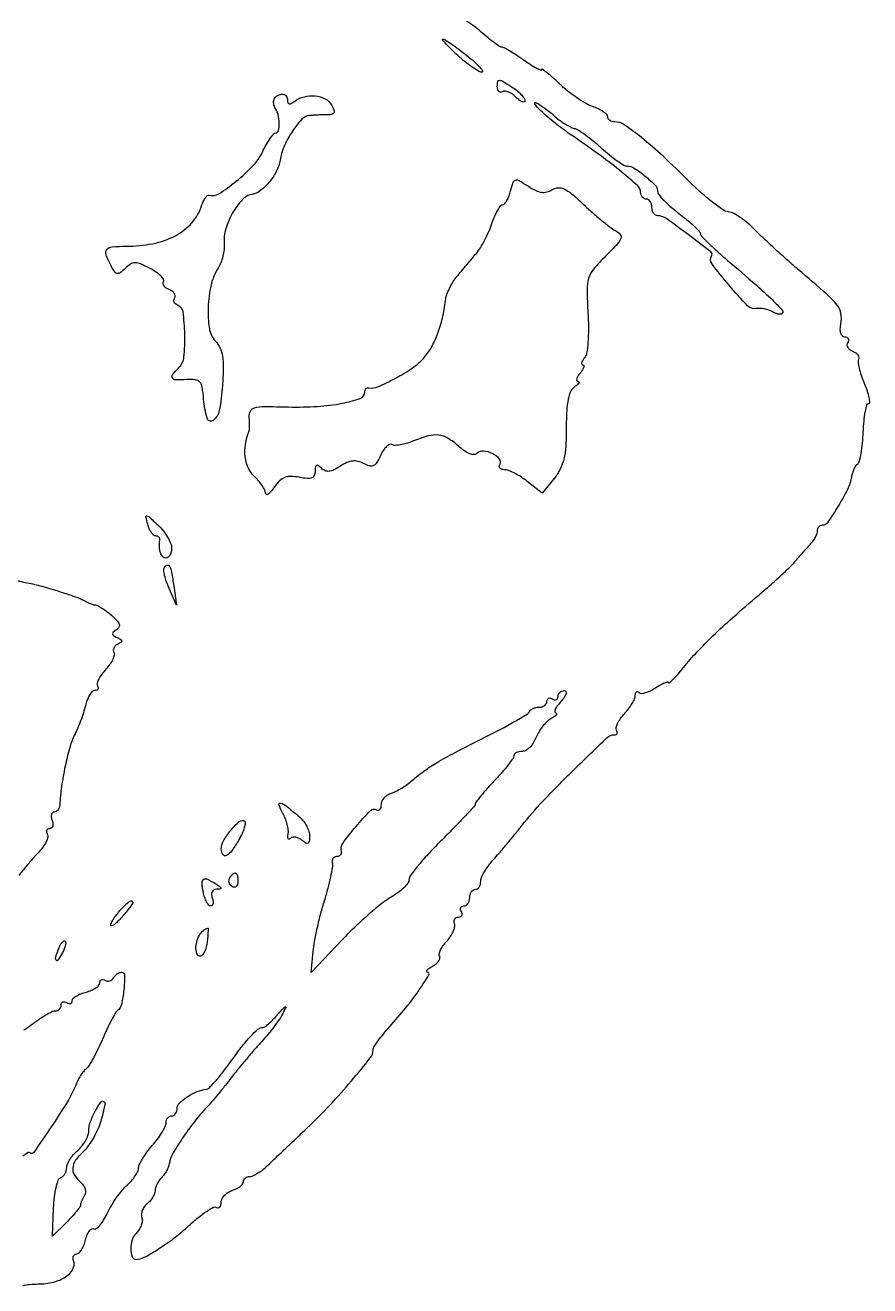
# Model space of a CAD drawing. Extents: x 0 to 356, y 0 to 429.
# Drawn here: x 203.5 to 356.5, y 4.2 to 232.5 of the extents above; entities that cross this region are included whole.
import ezdxf

# ---------------------------------------------------------------- set-up
doc = ezdxf.new("R2010")
doc.units = 0

msp = doc.modelspace()

# ---------------------------------------------------------------- linework, layer by layer
for points in [[(203.084665, 4.220574, -0.04691), (204.313384, 4.466154, -0.025885), (205.844156, 4.545455, 0.059786), (208.579324, 4.873677, 0.086001), (210.810885, 5.844751, 0.119905), (212.101575, 7.229921, 0.211361), (212.247024, 8.758929, -0.072039), (212.161705, 9.233389, -0.115203), (212.241239, 9.635435, -0.144863), (212.470575, 9.900948, -0.143638), (212.808259, 10, 0.199685), (213.227119, 10.174228, 0.054277), (213.684131, 10.746389, 0.046005), (214.10525, 11.568115, 0.033946), (214.420909, 12.540898, -0.035354), (214.72745, 13.47661, -0.063509), (215.124199, 14.179109, -0.099657), (215.541775, 14.553692, -0.278399), (215.919559, 14.549715, 0.304601), (216.356406, 14.566223, 0.055391), (216.986744, 15.141533, 0.04321), (217.682246, 16.087513, 0.026141), (218.34357, 17.311592, -0.024313), (219.091604, 18.708347, -0.017851), (220.048709, 20.182037, -0.018121), (221.05724, 21.514398, -0.037783), (221.953328, 22.457762, 0.029103), (222.73663, 23.254265, 0.031652), (223.39879, 24.115295, 0.033389), (223.864182, 24.917786, 0.115201), (224, 25.499448, -0.115958), (224.149427, 26.135103, -0.021533), (224.734016, 27.193016, -0.022051), (225.542153, 28.394833, -0.018551), (226.498779, 29.594461, 0.019441), (227.455451, 30.798533, 0.022734), (228.2639, 32.013685, 0.022469), (228.846429, 33.08849, 0.11317), (228.998779, 33.75, -0.078495), (229.074685, 34.227504, -0.090501), (229.293391, 34.632812, -0.100671), (229.618522, 34.903785, -0.124164), (230, 35, 0.132956), (230.381345, 35.103229, 0.100532), (230.70625, 35.393474, 0.087654), (230.924847, 35.827642, 0.073022), (231, 36.339485, -0.204945), (231.413187, 37.305187, -0.046007), (232.846803, 38.441591, -0.046268), (234.638986, 39.387977, -0.07308), (236.321282, 39.813017, 0.174973), (236.78173, 40.034312, 0.0113), (237.815546, 41.135743, 0.0154), (239.002802, 42.544315, 0.010804), (240.254847, 44.198364, -0.007127), (242.629119, 47.383364, -0.022351), (244.347356, 49.42526, -0.029907), (245.648919, 50.679218, -0.178608), (246.518279, 51, 0.160011), (246.880972, 51.119119, 0.018357), (247.56294, 51.660937, 0.020655), (248.344663, 52.388291, 0.015446), (249.14617, 53.25, -0.002446), (250.315233, 54.574298, -0.149228), (250.582158, 54.736638, -0.632352), (250.667709, 54.633657, -0.006105), (250.124642, 53.5, -0.034783), (249.555132, 52.524623, -0.011831), (248.598827, 51.189854, -0.011699), (247.469598, 49.76083, -0.013207), (246.318179, 48.444184, 0.007294), (245.047768, 47.025678, 0.004142), (243.549973, 45.274285, 0.004135), (242.070004, 43.484592, 0.006807), (240.85194, 41.944184, -0.005312), (239.700473, 40.479014, -0.004247), (238.429757, 38.924229, -0.004294), (237.229148, 37.505395, -0.010845), (236.324762, 36.5, 0.023399), (234.123572, 33.925856, 0.017631), (231.943676, 30.907048, 0.015208), (230.159839, 28.060111, 0.096193), (229.5961, 26.453808, -0.054023), (229.427355, 25.802925, -0.031031), (229.093779, 25.063231, -0.030672), (228.661373, 24.353223, -0.044292), (228.189877, 23.789877, 0.043433), (227.734516, 23.2477, 0.036529), (227.349526, 22.60362, 0.038051), (227.084841, 21.959085, 0.078561), (227, 21.422445, -0.0944), (226.897737, 20.885625, -0.042298), (226.576836, 20.239601, -0.039873), (226.110632, 19.593808, -0.0433), (225.559441, 19.049332, 0.065365), (225.04589, 18.495332, 0.063988), (224.688354, 17.823697, 0.069433), (224.53377, 17.141188, 0.113104), (224.616951, 16.555826, -0.120774), (224.694303, 15.945287, -0.060163), (224.512038, 15.182475, -0.054494), (224.117978, 14.394265, -0.053279), (223.560383, 13.70324, 0.123341), (222.847416, 12.513713, 0.073738), (222.604049, 10.873542, 0.089627), (222.853936, 9.489946, 0.312994), (223.559936, 9, 0.122917), (225.050645, 9.372088, 0.020058), (227.641656, 10.887847, 0.021941), (230.49373, 12.895289, 0.022079), (233.152727, 15.140997, -0.016301), (234.795204, 16.56101, -0.024811), (236.317956, 17.672843, -0.021996), (237.591618, 18.431263, -0.267807), (238.13796, 18.414736, 0.160628), (238.464657, 18.336504, 0.19103), (238.746776, 18.476633, 0.125398), (238.937544, 18.840587, 0.058389), (239, 19.373595, -0.118841), (239.14891, 19.991258, -0.070524), (239.5875, 20.613524, -0.064127), (240.235345, 21.145977, -0.063217), (241, 21.5, 0.039709), (241.765398, 21.811679, 0.0497), (242.4125, 22.222265, 0.058089), (242.858844, 22.664493, 0.170109), (243, 23.067388, -0.121978), (243.088084, 23.423081, -0.100753), (243.336273, 23.726045, -0.091312), (243.707494, 23.929572, -0.080017), (244.14476, 24, 0.110316), (244.722875, 24.129122, 0.028195), (245.571662, 24.588265, 0.027331), (246.50474, 25.236094, 0.024726), (247.39476, 26.002604, -0.000204), (248.52602, 27.077834, -0.000053), (250.351886, 28.81149, -0.000053), (252.434592, 30.788175, -0.000054), (254.505279, 32.752604, 0.014215), (258.62738, 36.891165, 0.013319), (262.600872, 41.346083, 0.007738), (265.991997, 45.486568, 0.169278), (266.5, 46.944069, -0.143754), (266.646903, 47.444465, -0.012983), (267.388083, 48.534693, -0.016018), (268.365308, 49.80675, -0.011839), (269.52326, 51.151842, 0.014031), (272.438916, 54.568877, 0.018956), (274.865819, 57.825584, 0.015068), (276.597662, 60.51339, 0.571198), (276.318094, 61.030409, -0.371715), (276.193568, 61.146167, -0.213579), (276.260556, 61.354756, -0.058294), (276.643512, 61.692512, -0.019777), (277.271032, 62.091869, 0.043258), (277.913383, 62.54434, 0.063978), (278.378929, 63.051259, 0.084961), (278.608434, 63.531779, 0.210437), (278.555613, 63.910017, -0.202875), (278.488775, 64.342712, -0.050477), (278.738327, 65.030789, -0.043455), (279.210414, 65.826173, -0.031891), (279.860723, 66.620129, 0.039888), (280.51597, 67.446701, 0.044344), (281.00573, 68.339109, 0.04924), (281.27476, 69.165025, 0.13538), (281.242809, 69.771572, -0.08758), (281.173353, 70.240537, -0.128255), (281.289182, 70.639149, -0.141944), (281.572723, 70.903761, -0.117759), (281.975684, 71, 0.098379), (282.363665, 71.077084, 0.175683), (282.600921, 71.29375, 0.169814), (282.64881, 71.618317, 0.091163), (282.5, 72, -0.082592), (282.343488, 72.3821, -0.161196), (282.3746, 72.70625, -0.182303), (282.586039, 72.921712, -0.108972), (282.940983, 73, 0.140337), (283.344827, 73.115626, 0.099915), (283.688914, 73.440625, 0.085131), (283.920655, 73.926682, 0.06887), (284, 74.5, -0.064853), (284.074694, 75.073457, -0.082425), (284.29375, 75.559375, -0.098894), (284.618646, 75.884432, -0.148195), (285, 76, 0.143373), (285.381342, 76.111643, 0.099563), (285.70625, 76.42549, 0.084086), (285.925167, 76.8948, 0.067272), (286, 77.448478, -0.101973), (286.148401, 78.168558, -0.029412), (286.660937, 79.189423, -0.028266), (287.388857, 80.298965, -0.026739), (288.25, 81.341067, 0.008485), (289.32267, 82.546711, 0.003607), (290.720313, 84.196267, 0.003567), (292.186782, 85.978277, 0.00467), (293.5, 87.628742, -0.024348), (297.210155, 91.932691, -0.008899), (302.854491, 97.66204, -0.003238), (308.840413, 103.450159, -0.192871), (310.212802, 104, 0.107894), (310.516611, 104.06633, 0.181728), (310.698069, 104.249263, 0.162063), (310.725806, 104.524355, 0.083375), (310.593597, 104.848556, -0.20489), (310.523106, 105.316908, -0.049664), (310.800556, 106.067553, -0.042883), (311.32045, 106.936833, -0.031337), (312.03458, 107.806743, 0.025929), (312.786824, 108.703148, 0.0279), (313.422658, 109.65166, 0.028947), (313.871467, 110.52034, 0.105136), (314, 111.124853, -0.056164), (314.047013, 111.542067, -0.168998), (314.196864, 111.781479, -0.255069), (314.415514, 111.820639, -0.116303), (314.670174, 111.663159, 0.21708), (315.085404, 111.507874, 0.05215), (315.827871, 111.638276, 0.044165), (316.728992, 111.983998, 0.031367), (317.670174, 112.519545, -0.017002), (318.564443, 113.062964, -0.033372), (319.315614, 113.421494, -0.047678), (319.844099, 113.575361, -0.470423), (320, 113.446328, 0.644759), (320.139895, 113.382941, 0.016994), (320.797041, 113.99996, 0.016379), (321.671657, 114.938532, 0.008299), (322.713329, 116.173275, -0.016715), (325.206458, 119.029552, -0.013486), (328.065272, 121.930903, -0.010797), (331.645843, 125.228084, -0.005066), (336.410486, 129.344114, 0.005482), (338.40701, 131.07175, 0.005646), (340.345436, 132.826051, 0.005474), (341.99139, 134.383627, 0.023831), (342.910486, 135.361591, -0.003248), (343.610384, 136.17059, -0.002351), (344.400268, 137.063203, -0.002374), (345.158644, 137.904065, -0.005174), (345.75, 138.540163, 0.036112), (346.228359, 139.12317, 0.033203), (346.632812, 139.785012, 0.034863), (346.912837, 140.424976, 0.085902), (347, 140.928571, -0.082738), (347.068179, 141.337769, -0.092546), (347.264735, 141.685268, -0.100612), (347.557477, 141.917632, -0.118137), (347.901224, 142, 0.245417), (348.91367, 142.528791, 0.015563), (350.801752, 145.429366, 0.022502), (352.485655, 148.505055, 0.072279), (353.19972, 150.721942, -0.033517), (353.37233, 151.445082, -0.032324), (353.641606, 152.147778, -0.034028), (353.960726, 152.733876, -0.092018), (354.282342, 153.079005, 0.176466), (354.600223, 153.559641, 0.015663), (354.898808, 155.005312, 0.018943), (355.141972, 156.802729, 0.01362), (355.282342, 158.823574, -0.01385), (355.420832, 160.804177, -0.022502), (355.660318, 162.473349, -0.018461), (355.952703, 163.754271, -0.337601), (356.26342, 163.994569, 0.428124), (356.469218, 164.213426, 0.037171), (356.359969, 165.057736, 0.03115), (356.043562, 166.222411, 0.01706), (355.520059, 167.606234, -0.01792), (354.978615, 169.044954, -0.024068), (354.599133, 170.3849, -0.022485), (354.393947, 171.494269, -0.174618), (354.500896, 172.001449, 0.190151), (354.563324, 172.348941, 0.115293), (354.387719, 172.734248, 0.083604), (353.991157, 173.101302, 0.053438), (353.430874, 173.388152, -0.069662), (352.88198, 173.691952, -0.099962), (352.513622, 174.106118, -0.123645), (352.381589, 174.56249, -0.148363), (352.495635, 174.992937, 0.09381), (352.643127, 175.377188, 0.172106), (352.589873, 175.704175, 0.173544), (352.343123, 175.922702, 0.095576), (351.94244, 176, -0.201357), (351.502189, 176.184787, -0.125556), (351.216959, 176.675877, -0.079147), (351.123638, 177.460232, -0.037353), (351.240152, 178.475941, 0.094078), (351.242493, 180.304806, 0.121345), (350.547899, 181.828038, 0.045474), (348.69755, 183.773968, 0.003922), (343.502214, 188.256165, -0.005347), (341.380495, 190.097216, -0.004302), (339.137584, 192.1206, -0.004349), (337.097562, 194.025992, -0.011094), (335.662064, 195.452262, 0.025915), (334.432193, 196.603861, 0.025808), (333.088143, 197.623751, 0.026696), (331.824258, 198.388486, 0.085033), (330.891185, 198.698835, -0.110862), (329.84588, 199.106998, -0.01618), (327.986339, 200.449887, -0.017632), (325.862743, 202.21353, -0.014299), (323.710473, 204.246574, 0.009223), (319.026471, 208.761941, 0.018122), (315.110194, 212.144351, 0.018053), (311.971172, 214.481687, 0.152143), (310.307222, 215, -0.067249), (309.807538, 215.067511, -0.08407), (309.383996, 215.265014, -0.099558), (309.100755, 215.558138, -0.143419), (309, 215.902175, 0.204681), (308.824364, 216.313247, 0.041141), (308.192187, 216.825499, 0.037319), (307.303058, 217.339492, 0.027281), (306.25, 217.778524, -0.045871), (304.967575, 218.369979, -0.019099), (303.353125, 219.386662, -0.018706), (301.695904, 220.614365, -0.022994), (300.25, 221.885047, 0.00865), (299.002639, 223.046309, 0.016507), (297.954687, 223.927836, 0.014994), (297.152618, 224.520488, 0.60528), (297, 224.440604, -0.539678), (296.834907, 224.332197, -0.020691), (296.045313, 224.713729, -0.020869), (294.997201, 225.332386, -0.011074), (293.75, 226.180354, 0.008804), (292.457382, 227.067809, 0.012079), (291.2623, 227.816868, 0.008878), (290.247605, 228.395109, 0.125107), (289.845064, 228.498448, -0.14906), (289.4513, 228.619525, -0.009968), (288.475883, 229.307357, -0.01366), (287.333715, 230.196436, -0.009766), (286.103722, 231.25, 0.022142), (284.811396, 232.302653, 0.024999), (283.480779, 233.192187, 0.025353)], [(201.048112, 132.2789, 0.036021), (203.896489, 131.517389, -0.020662), (206.475712, 130.911991, -0.009251), (209.814666, 129.914265, -0.007671), (212.990062, 128.847109, -0.050879), (214.5, 128.133998, 0.026633), (214.935516, 127.9019, 0.022666), (215.417039, 127.703368, 0.023285), (215.87255, 127.562872, 0.057885), (216.21758, 127.515313, -0.122301), (216.617112, 127.407003, -0.016828), (217.361398, 126.959058, -0.018485), (218.220859, 126.355299, -0.014686), (219.103764, 125.643183, -0.024271), (220.095855, 124.70659, -0.107726), (220.5133, 124.027257, -0.21171), (220.469437, 123.486101, -0.130505), (220.023031, 123.014234, 0.037256), (219.445472, 122.594847, 0.24201), (219.311999, 122.273232, 0.234415), (219.494475, 121.970212, 0.035203), (220.136847, 121.621051, -0.028644), (220.784819, 121.27977, -0.239519), (220.955031, 121.007415, -0.276476), (220.824556, 120.738057, -0.036054), (220.243769, 120.41459, 0.075727), (219.805748, 120.123051, 0.098563), (219.520248, 119.736286, 0.11481), (219.430473, 119.316694, 0.134741), (219.544785, 118.927536, -0.200829), (219.62303, 118.43387, -0.051296), (219.346013, 117.65496, -0.044036), (218.816778, 116.756268, -0.03246), (218.085596, 115.861502, 0.030541), (217.351878, 114.970625, 0.04205), (216.815542, 114.083639, 0.048464), (216.525409, 113.319666, 0.207834), (216.593597, 112.848556, -0.100106), (216.713169, 112.525038, -0.176917), (216.658491, 112.249263, -0.168399), (216.435202, 112.06453, -0.089618), (216.078069, 112, 0.20276), (215.632716, 111.811657, 0.054326), (215.149897, 111.192187, 0.045942), (214.707411, 110.302873, 0.033647), (214.378712, 109.25, -0.018843), (214.030146, 108.005166, -0.010744), (213.5206, 106.528093, -0.010719), (212.943089, 105.061414, -0.017432), (212.383435, 103.845636, 0.048654), (211.539507, 101.663563, 0.016204), (210.726235, 98.331593, 0.016293), (210.078366, 94.654737, 0.021145), (209.73832, 91.25, -0.072708), (209.64029, 90.772341, -0.083437), (209.411495, 90.367188, -0.094335), (209.090602, 90.095734, -0.129215), (208.726345, 90, 0.19079), (208.416611, 89.877347, 0.145561), (208.231326, 89.559375, 0.097465), (208.209878, 89.074454, 0.054126), (208.361626, 88.5, -0.059765), (208.506416, 87.925826, -0.105471), (208.46628, 87.440625, -0.149855), (208.252873, 87.122029, -0.172457), (207.909598, 87, 0.111534), (207.566268, 86.922449, 0.183586), (207.36303, 86.710053, 0.15915), (207.335909, 86.390185, 0.080802), (207.491999, 86.012946, -0.198227), (207.579488, 85.478278, -0.053565), (207.290404, 84.651098, -0.045586), (206.728581, 83.70171, -0.033773), (205.949076, 82.762946, 0.010509), (204.937204, 81.653602, 0.004698), (203.650683, 80.154, 0.004648), (202.319285, 78.542077, 0.006288)], [(203.249266, 50.542826, 0.015604), (204.588887, 51.5, -0.014436), (205.922011, 52.457243, -0.017924), (207.21709, 53.265625, -0.016404), (208.33499, 53.860998, -0.11464), (208.933278, 54, 0.0983), (209.340391, 54.080819, 0.097768), (209.68665, 54.311086, 0.098116), (209.918536, 54.654867, 0.099781), (210, 55.059017, -0.108972), (210.078288, 55.413961, -0.182303), (210.29375, 55.6254, -0.161196), (210.6179, 55.656512, -0.082592), (211, 55.5, 0.072042), (211.382608, 55.333826, 0.147805), (211.70625, 55.342755, 0.188933), (211.919907, 55.520728, 0.126366), (212, 55.832575, -0.200769), (212.171027, 56.241337, -0.05385), (212.734375, 56.688259, -0.045696), (213.542859, 57.10071, -0.033639), (214.5, 57.410644, 0.036821), (215.456976, 57.727259, 0.048811), (216.265625, 58.159277, 0.058024), (216.825252, 58.634611, 0.189922), (217, 59.078069, -0.101368), (217.07208, 59.429954, -0.177778), (217.273452, 59.643541, -0.167367), (217.575473, 59.683422, -0.08853), (217.930902, 59.542705, 0.108373), (218.334197, 59.401101, 0.099685), (218.77286, 59.434921, 0.095498), (219.179369, 59.639411, 0.090427), (219.489919, 59.983688, -0.052131), (219.790236, 60.372452, -0.048442), (220.171407, 60.701458, -0.051873), (220.572016, 60.926394, -0.102346), (220.927844, 61, -0.414829), (221.486216, 60.440454, -0.024899), (221.350039, 57.818459, -0.026961), (220.931038, 55.14715, -0.186559), (220.219482, 54.057214, 0.105575), (219.822799, 53.62004, 0.009873), (219.113232, 52.341807, 0.012329), (218.326919, 50.764105, 0.009386), (217.541376, 49, -0.012139), (216.729688, 47.203859, -0.01386), (215.864867, 45.528125, -0.013072), (215.058178, 44.152251, -0.072712), (214.507005, 43.5, 0.044585), (214.026368, 42.991931, 0.022998), (213.515673, 42.280441, 0.022666), (213.054036, 41.494802, 0.031752), (212.720397, 40.752564, -0.047356), (211.301194, 37.841388, -0.010588), (208.318708, 33.182315, -0.00389), (205.028344, 28.355962, -0.467743), (204.369877, 28.29679, 0.353042), (204.012705, 28.335022, 0.021488), (203.072656, 27.670842, 0.024396)]]:
    msp.add_lwpolyline(points, format="xyb")
for points in [[(283.5, 227, -0.013039), (284.875307, 225.847279, -0.028626), (285.850088, 224.88125, -0.051778), (286.32835, 224.224211, -0.578066), (286.199223, 224, -0.133977), (285.600208, 224.163442, -0.017477), (284.474603, 224.88125, -0.019322), (283.175312, 225.851208, -0.015059), (281.838857, 227, -0.008341), (280.619556, 228.15155, -0.016155), (279.691071, 229.11875, -0.015416), (279.069248, 229.854249, -0.62758), (279.139634, 230, -0.145475), (279.511444, 229.889483, -0.006197), (280.661951, 229.11875, -0.010185), (282.011128, 228.149423, -0.007031)], [(294, 218.813561, -0.310452), (293.853877, 218.600905, -0.187873), (293.535693, 218.602398, -0.0738), (293.027309, 218.895807, -0.028664), (292.41938, 219.437763, 0.044372), (291.746665, 220.000613, 0.05587), (291.033, 220.387164, 0.066704), (290.386218, 220.553396, 0.169581), (289.91938, 220.450174, -0.159418), (289.570921, 220.365861, -0.191142), (289.270068, 220.51361, -0.126102), (289.066646, 220.898983, -0.058769), (289, 221.464036, -0.056832), (289.093582, 222.284694, -0.355455), (289.4039, 222.525861, -0.131126), (290.000602, 222.352235, -0.009029), (291.5, 221.408043, -0.02479), (292.457125, 220.710762, -0.031201), (293.265625, 219.970213, -0.032451), (293.844171, 219.286088, -0.160635)], [(251, 218.877555, 0.100218), (251.08444, 218.460502, 0.263522), (251.317815, 218.280896, 0.159567), (251.701467, 218.349071, 0.038836), (252.25, 218.700636, -0.099746), (253.992197, 219.539554, -0.086078), (256.020019, 219.698443, -0.093898), (257.830585, 219.176268, -0.154044), (258.96202, 218.070966, -0.031428), (259.382161, 217.151379, -0.192194), (259.374978, 216.63953, -0.2482), (259.027712, 216.352664, -0.051571), (258.213868, 216.270334, 0.006607), (257.446133, 216.261902, 0.004201), (256.552721, 216.232768, 0.004219), (255.676385, 216.189408, 0.007806), (254.965608, 216.13708, 0.185846), (253.59307, 215.462858, 0.038776), (251.898925, 213.320876, 0.040538), (250.44521, 210.725866, 0.069653), (249.736454, 208.355316, -0.07473), (249.08742, 206.261805, -0.055654), (247.798719, 204.210859, -0.058058), (246.185261, 202.60635, -0.11931), (244.574807, 201.869451, 0.159829), (242.795107, 200.877198, 0.056832), (241.053704, 198.497144, 0.05538), (239.807971, 195.611034, 0.093497), (239.518603, 193, -0.04722), (239.498418, 191.896681, -0.031182), (239.277433, 190.646875, -0.031349), (238.906394, 189.447531, -0.051623), (238.430004, 188.5, 0.086331), (237.153215, 185.452792, 0.046839), (236.621324, 181.4138, 0.046843), (236.837703, 177.573913, 0.151165), (237.936999, 175.297999, -0.079665), (238.76712, 174.060948, -0.069027), (239.220675, 172.564034, -0.044464), (239.361988, 170.473552, -0.012709), (239.20984, 167.224254, -0.026448), (238.644579, 162.72909, -0.193268), (237.514429, 160.925689, -0.524578), (236.418776, 161.309652, -0.046263), (235.810365, 164.75, 0.018854), (235.546939, 166.929551, 0.138844), (235.110558, 167.87133, 0.192238), (234.316331, 168.285947, 0.042434), (232.75, 168.311736, -0.018708), (230.77636, 168.25065, -0.24965), (230.158584, 168.584755, -0.32671), (230.186793, 169.199919, -0.027011), (231.321784, 170.464641, 0.174034), (232.234225, 172.398859, 0.029809), (232.38516, 176.524837, 0.027038), (232.071221, 180.588649, 0.286981), (231.060317, 181.813228, -0.097205), (230.694783, 182.020365, -0.122279), (230.469991, 182.336513, -0.126033), (230.42301, 182.713451, -0.107115), (230.557151, 183.092473, 0.162784), (230.65069, 183.490464, 0.121766), (230.501884, 183.918971, 0.09409), (230.122532, 184.314755, 0.063224), (229.569126, 184.611848, -0.058098), (229.01212, 184.903584, -0.088838), (228.623836, 185.284448, -0.119011), (228.461234, 185.690458, -0.176188), (228.53844, 186.062197, 0.285506), (228.537296, 186.495665, 0.059499), (228.038548, 187.11532, 0.045922), (227.196183, 187.799928, 0.028362), (226.096705, 188.449992, 0.017322), (224.354757, 189.275628, 0.101279), (223.367515, 189.482031, 0.147476), (222.562271, 189.242955, 0.051031), (221.611828, 188.468971, -0.028087), (220.71052, 187.663608, -0.214101), (220.172866, 187.525608, -0.204493), (219.697144, 187.833231, -0.025496), (219.047819, 188.910649, -0.032204), (218.141021, 190.903578, -0.258461), (218.279777, 191.865729, -0.212954), (219.210951, 192.376948, -0.022462), (221.750209, 192.472274, 0.050882), (226.621009, 192.932873, 0.073756), (230.682905, 194.384384, 0.08651), (233.674433, 196.720742, 0.107368), (235.429009, 199.776326, -0.029979), (235.744538, 200.596461, -0.046786), (236.120761, 201.252457, -0.05948), (236.498191, 201.671632, -0.264029), (236.81094, 201.735896, 0.224166), (238.541461, 201.957604, 0.027779), (241.708361, 204.237695, 0.032722), (244.729084, 207.023547, 0.079502), (246.440456, 209.515763, -0.017195), (247.13103, 210.850525, -0.024745), (247.839031, 211.976505, -0.022457), (248.485298, 212.816636, -0.221045), (248.879798, 213, 0.35136), (249.393287, 213.41166, 0.062993), (249.516171, 214.723066, 0.054556), (249.290316, 216.309767, 0.07594), (248.729846, 217.628101, -0.122335), (248.46266, 218.461874, -0.154027), (248.653595, 219.245501, -0.147793), (249.269605, 219.799765, -0.110249), (250.166667, 220, -0.133677), (250.484453, 219.913493, -0.100487), (250.755208, 219.670282, -0.087409), (250.937392, 219.306473, -0.072599)], [(299.5, 215.92611, 0.023069), (300.370168, 215.222272, 0.02086), (301.330478, 214.576126, 0.021382), (302.23946, 214.0703, 0.060215), (302.922903, 213.824877, -0.085185), (303.682932, 213.508519, -0.015071), (304.966362, 212.640745, -0.01593), (306.423338, 211.518066, -0.013744), (307.881241, 210.25, 0.014824), (309.31836, 209.005451, 0.019124), (310.712622, 207.954688, 0.017172), (311.919485, 207.175598, 0.135546), (312.555329, 207, -0.146594), (313.786072, 206.631236, -0.025439), (315.765661, 205.178473, -0.023309), (317.587161, 203.546494, -0.201048), (318, 202.561276, 0.165414), (318.252516, 201.818876, 0.032048), (319.200025, 200.738106, 0.024101), (320.735675, 199.339465, 0.008467), (323.067035, 197.478677, -0.014859), (324.061491, 196.663921, -0.018911), (324.926098, 195.852083, -0.017139), (325.589293, 195.13269, -0.128703), (325.790988, 194.719905, 0.143713), (326.034702, 194.256282, 0.006628), (327.304775, 192.979341, 0.010553), (328.882713, 191.498297, 0.007334), (330.723953, 189.890035, -0.003194), (335.862863, 185.475835, -0.013871), (338.818797, 182.756072, -0.014559), (340.622452, 180.896477, -0.401272), (340.608665, 180.275331, -0.184086), (340.332465, 180.151556, -0.062544), (339.886039, 180.181833, -0.052107), (339.355433, 180.344088, -0.039771), (338.816531, 180.624906, 0.058421), (338.191994, 180.921348, 0.035583), (337.400763, 181.127876, 0.035277), (336.575427, 181.222094, 0.051525), (335.845641, 181.178386, -0.247661), (334.313465, 181.690854, -0.01503), (330.97135, 185.407308, -0.013999), (327.844707, 189.318655, -0.317981), (327.802962, 190.681429, 0.391132), (327.681486, 191.431495, 0.005079), (323.574047, 194.58262, 0.007707), (319.504502, 197.542518, 0.154569), (318.059991, 198, -0.140214), (317.655776, 198.115626, -0.099929), (317.311372, 198.440625, -0.085173), (317.079422, 198.926685, -0.068936), (317, 199.5, 0.064853), (316.925306, 200.073457, 0.082425), (316.70625, 200.559375, 0.098894), (316.381354, 200.884432, 0.148195), (316, 201, -0.122885), (315.615534, 201.095939, -0.097363), (315.282294, 201.367188, -0.087948), (315.051298, 201.772476, -0.078008), (314.961, 202.25, 0.202115), (314.435159, 203.396427, 0.01336), (311.63397, 205.829443, 0.015321), (307.66855, 208.89317, 0.006629), (302.215148, 212.736552, -0.018762), (299.474707, 214.769188, -0.017967), (296.853235, 217.029857, -0.053615), (295.785831, 218.256467, -0.787208), (296, 218.498301, -0.026056), (296.714421, 218.07016, -0.010445), (297.646875, 217.414439, -0.010303), (298.624393, 216.664547, -0.012815)], [(298.921913, 202.719161, -0.122798), (299.988086, 203.065246, -0.12738), (301.076022, 202.862897, -0.066532), (302.44428, 201.985587, -0.013849), (304.573817, 200.077063, 0.008803), (306.213661, 198.577299, 0.008989), (307.894067, 197.146827, 0.008798), (309.396646, 195.957249, 0.036604), (310.363434, 195.325384, -0.084185), (311.258484, 194.6109, -0.279035), (311.391387, 193.900388, -0.098968), (310.776416, 192.912052, -0.007876), (308.62169, 190.688356, 0.021643), (306.432252, 188.300703, 0.100423), (305.541938, 186.665816, 0.079185), (305.254755, 184.634575, 0.01054), (305.422768, 180.291589, -0.014378), (305.507926, 177.5447, -0.020129), (305.41461, 175.091249, -0.019066), (305.18407, 173.119574, -0.135313), (304.792067, 172.25, 0.033817), (304.445568, 171.769643, 0.082124), (304.278528, 171.367188, 0.182987), (304.312533, 171.111914, 0.275788), (304.5, 171, -0.341777), (304.670922, 170.867713, -0.144806), (304.660392, 170.559375, -0.064878), (304.426283, 170.07637, -0.027963), (304, 169.5, 0.033478), (303.582717, 168.922597, 0.07963), (303.377077, 168.436127, 0.174542), (303.409849, 168.123946, 0.282972), (303.627555, 167.984687, -0.252488), (303.80436, 167.885282, -0.29332), (303.803094, 167.695334, -0.082786), (303.52105, 167.387985, -0.024852), (303, 167.021159, 0.146394), (302.302419, 166.219928, 0.056227), (301.842765, 164.801086, 0.03704), (301.572803, 162.685375, 0.012774), (301.48853, 159.601422, -0.014723), (301.382533, 156.20705, -0.043211), (301.040194, 153.895474, -0.058716), (300.384412, 152.102816, -0.052442), (299.309726, 150.436367), (297.142394, 147.742833), (294.436338, 149.871416, 0.023124), (293.295792, 150.68614, 0.024548), (292.10684, 151.374729, 0.025125), (291.031466, 151.862237, 0.094123), (290.306124, 152, -0.069343), (289.804273, 152.069936, -0.143842), (289.472751, 152.279012, -0.190126), (289.36078, 152.588977, -0.131871), (289.468991, 152.949827, 0.323197), (289.397893, 153.940751, 0.104219), (288.17189, 154.904656, 0.089257), (286.520744, 155.380437, 0.225696), (285.372336, 154.972336, -0.198618), (284.81458, 154.740936, -0.091555), (284.027415, 154.88537, -0.062087), (283.059295, 155.399373, -0.030671), (281.96914, 156.26914, 0.046013), (280.044121, 157.710744, 0.11178), (278.373904, 158.279449, 0.095819), (276.46091, 158.115476, 0.028231), (273.666084, 157.148779, -0.026126), (272.514269, 156.744946, -0.031576), (271.39678, 156.492889, -0.033101), (270.453464, 156.405349, -0.146007), (269.920337, 156.549234, 0.250278), (269.486096, 156.576668, 0.083089), (268.939664, 156.208275, 0.059348), (268.367742, 155.519896, 0.03681), (267.862318, 154.597166, -0.029862), (267.177568, 153.30479, -0.144342), (266.568825, 152.752123, -0.183239), (265.843002, 152.68809, -0.054286), (264.791007, 153.11185, 0.061538), (263.756102, 153.511438, 0.089659), (262.782675, 153.576476, 0.079013), (261.760364, 153.293737, 0.038148), (260.567699, 152.636315, -0.029707), (259.403912, 151.96898, -0.088625), (258.52583, 151.712238, -0.126846), (257.801292, 151.817795, -0.097402), (257.134757, 152.265243, 0.03563), (256.577403, 152.748359, 0.278717), (256.25, 152.780978, 0.255678), (256.048735, 152.502507, 0.03131), (256, 151.725, -0.098333), (255.844155, 150.940222, -0.206104), (255.406899, 150.51435, -0.117302), (254.585311, 150.405134, -0.024009), (253.126532, 150.624694, 0.042211), (251.617745, 150.795951, 0.100097), (250.509069, 150.604635, 0.102324), (249.576767, 150.001324, 0.045405), (248.626532, 148.877187, -0.022257), (247.999881, 148.062245, -0.065094), (247.477794, 147.584802, -0.220886), (247.161603, 147.528581, -0.340284), (247, 147.738539, 0.114569), (246.864704, 148.321244, 0.03228), (246.397421, 149.135809, 0.030734), (245.733772, 150.014598, 0.028136), (244.948668, 150.833196, -0.102217), (243.876242, 152.344806, -0.075422), (243.341863, 154.331486, -0.066864), (243.390615, 156.617148, -0.053397), (244.02846, 159, 0.077178), (244.095269, 159.307125, 0.011149), (244.1196, 159.949756, 0.012418), (244.112476, 160.716787, 0.010336), (244.067813, 161.531084, -0.140126), (244.29364, 162.628355, -0.212319), (245.04525, 163.224995, -0.064204), (246.762757, 163.439591, -0.00549), (251.207122, 163.373328, 0.021524), (256.427862, 163.462885, 0.033365), (260.897053, 164.033081, 0.035706), (264.181592, 164.924397, 0.318793), (265, 166.077552, -0.082797), (265.056788, 166.418133, -0.111231), (265.220312, 166.683663, -0.125872), (265.464343, 166.832218, -0.125526), (265.75, 166.845556, 0.155023), (267.366568, 167.015124, 0.020523), (270.499061, 168.54048, 0.02475), (273.602563, 170.416376, 0.060382), (275.618761, 172.162682, 0.055015), (277.024918, 174.105626, 0.038323), (278.178868, 176.557119, 0.034538), (279.051144, 179.435062, 0.026811), (279.610242, 182.660568, -0.054668), (279.837708, 183.644233, -0.027418), (280.324853, 184.824976, -0.026848), (280.968812, 186.004279, -0.035695), (281.683213, 186.994778, -0.000417), (282.50265, 187.97351, -0.000258), (283.467552, 189.122831, -0.000258), (284.422035, 190.257361, -0.000465), (285.206327, 191.186865, 0.03757), (285.940496, 192.200821, 0.017608), (286.74078, 193.610361, 0.017334), (287.479862, 195.154141, 0.02327), (288.033879, 196.602654, -0.020235), (288.522631, 197.904144, -0.029532), (289.064868, 199.00203, -0.029292), (289.5885, 199.807635, -0.238331), (289.969144, 200, 0.219403), (290.324569, 200.16385, 0.046213), (290.729045, 200.737041, 0.040416), (291.112274, 201.5482, 0.028675), (291.412922, 202.509077, -0.020433), (291.868732, 204.054753, -0.253371), (292.30304, 204.456822, -0.197773), (292.949381, 204.365783, -0.012401), (294.619426, 203.329792, 0.030349), (295.958187, 202.564406, 0.079591), (297.012503, 202.238463, 0.101813), (297.954469, 202.296886, 0.073476)], [(230, 137.825686, -0.052809), (229.92602, 137.127191, -0.072644), (229.70625, 136.536295, -0.092522), (229.381623, 136.139445, -0.176977), (229, 136, -0.203238), (228.408136, 136.250944, -0.109771), (227.987102, 136.93751, -0.076642), (227.798423, 137.983589, -0.045548), (227.881579, 139.25, 0.120001), (227.858016, 139.535799, 0.119095), (227.705724, 139.779687, 0.10841), (227.444909, 139.943044, 0.086107), (227.116631, 140, -0.188296), (226.73857, 140.147608, -0.057475), (226.330323, 140.621131, -0.048509), (225.956905, 141.305094, -0.036771), (225.680311, 142.11449, -0.011148), (225.35981, 143.462148, -0.506167), (225.523076, 143.646077, -0.163864), (225.910423, 143.474429, -0.003054), (227.56368, 141.940176, -0.035755), (228.495978, 140.929594, -0.034772), (229.284331, 139.787413, -0.036844), (229.831244, 138.686197, -0.09713)], [(230.395446, 130.969621), (230.8968, 127.5), (229.545113, 130.5, -0.02238), (229.064436, 131.708478, -0.028785), (228.738364, 132.858606, -0.029103), (228.582894, 133.818837, -0.165182), (228.696848, 134.316531, -0.176621), (229.197862, 134.712377, -0.370759), (229.624313, 134.536552, -0.072597), (229.991898, 133.444541, -0.009064)], [(300.5, 110, 0.024287), (299.867912, 109.229448, 0.054842), (299.487545, 108.578567, 0.118373), (299.408457, 108.152741, 0.389358), (299.595012, 107.969591, -0.323072), (299.747591, 107.851525, -0.250532), (299.703812, 107.639588, -0.066162), (299.330389, 107.295867, -0.021249), (298.694561, 106.888876, 0.061583), (297.936186, 106.312475, 0.033029), (297.149276, 105.436432, 0.032325), (296.453867, 104.422542, 0.043337), (295.969312, 103.419285, -0.051218), (295.5043, 102.493936, -0.055703), (294.8718, 101.710665, -0.062834), (294.175836, 101.176412, -0.133076), (293.524751, 101, 0.049948), (292.941286, 100.941569, 0.069931), (292.447896, 100.767449, 0.090082), (292.115929, 100.510566, 0.185211), (292, 100.208338, -0.15636), (291.84817, 99.734692, -0.010095), (290.971875, 98.559222, -0.01395), (289.840797, 97.18512, -0.0099), (288.5, 95.706019, 0.006708), (287.158833, 94.245361, 0.009976), (286.028125, 92.928294, 0.005497), (285.116959, 91.79799, 0.168434), (285, 91.460645, -0.186846), (284.86476, 91.111376, -0.002396), (283.2375, 89.34226, -0.006574), (281.29975, 87.309994, -0.004217), (279, 85, 0.010369), (276.70147, 82.633705, 0.014656), (274.7625, 80.426643, 0.010722), (273.262575, 78.533688, 0.163594), (273, 77.752643, -0.162609), (272.789437, 77.122309, -0.038232), (272.045313, 76.275967, -0.035463), (270.994131, 75.386507, -0.02848), (269.75, 74.581284, 0.038785), (268.13028, 73.485017, 0.011176), (265.805624, 71.547229, 0.011171), (263.273911, 69.237519, 0.011681), (260.886168, 66.850361), (255.272336, 60.969368), (255.63484, 64.734684, -0.021947), (255.892104, 66.562053, -0.009067), (256.39304, 69.009563, -0.00895), (257.025732, 71.618515, -0.011387), (257.706899, 74, 0.009778), (258.343118, 76.197565, 0.012398), (258.840229, 78.251563, 0.01047), (259.175282, 79.977713, 0.092705), (259.164391, 80.75, -0.081533), (259.147064, 81.227409, -0.109991), (259.292997, 81.632812, -0.125474), (259.578349, 81.902143, -0.127402), (259.956163, 82, 0.087376), (260.33565, 82.066826, 0.122496), (260.619935, 82.258159, 0.135417), (260.76355, 82.544115, 0.118899), (260.75, 82.878841, -0.229168), (261.001634, 84.315346, -0.018845), (263.40455, 87.400916, -0.017156), (266.016512, 90.298232, -0.352728), (267.105683, 90.434684, 0.152737), (267.444816, 90.34793, 0.19155), (267.737294, 90.482493, 0.130096), (267.934971, 90.842335, 0.060975), (268, 91.373595, -0.109761), (268.136317, 91.987085, -0.071328), (268.535716, 92.597088, -0.066393), (269.12657, 93.111227, -0.06915), (269.823715, 93.444049, 0.04098), (270.663287, 93.78842, 0.018984), (271.693593, 94.363547, 0.018658), (272.736412, 95.053344, 0.024663), (273.628298, 95.761437, -0.023863), (275.76031, 97.459669, -0.022721), (278.0787, 98.976871, -0.014071), (281.34842, 100.788268, -0.00319), (287, 103.668923, 0.006127), (289.898093, 105.167619, 0.009103), (292.394792, 106.556702, 0.00487), (294.456126, 107.780211, 0.157139), (294.833333, 108.215826, -0.127201), (295.064078, 108.516239, -0.060449), (295.484896, 108.769649, -0.054178), (296.016728, 108.941784, -0.051238), (296.583333, 109, 0.073123), (297.124666, 109.079594, 0.087712), (297.583854, 109.311086, 0.100542), (297.890824, 109.655165, 0.132785), (298, 110.059017, -0.108972), (298.078288, 110.413961, -0.182303), (298.29375, 110.6254, -0.161196), (298.6179, 110.656512, -0.082592), (299, 110.5, 0.082592), (299.3821, 110.343488, 0.161196), (299.70625, 110.3746, 0.182303), (299.921712, 110.586039, 0.108972), (300, 110.940983, -0.108259), (300.088518, 111.345017, -0.099669), (300.339278, 111.688914, -0.09553), (300.714043, 111.919508, -0.090524), (301.154988, 112, -0.292217), (301.434819, 111.821188, -0.189749), (301.458024, 111.425321, -0.076475), (301.134084, 110.786238, -0.02845)], [(253.206679, 89.091007, -0.053372), (253.892946, 88.363236, -0.042111), (254.473212, 87.448383, -0.043436), (254.869931, 86.494802, -0.07701), (255, 85.655314, -0.029159), (254.945993, 84.730007, -0.235231), (254.719972, 84.384017, -0.274784), (254.337161, 84.386413, -0.037552), (253.657991, 84.868879, 0.057759), (253.088749, 85.239664, 0.071625), (252.488985, 85.437715, 0.085936), (251.952104, 85.440121, 0.153841), (251.562921, 85.241324, -0.121197), (251.303631, 85.087189, -0.34597), (251.120629, 85.158389, -0.149043), (251.045558, 85.468271, -0.035588), (251.114735, 86, 0.082299), (251.14162, 86.7405, 0.031517), (250.945365, 87.755761, 0.030166), (250.588756, 88.852858, 0.032536), (250.110036, 89.870677, -0.039567), (249.457977, 91.309148, -0.600773), (249.74629, 91.627789, -0.108169), (250.758109, 91.123768, -0.007611)], [(242.190665, 84.983977, -0.026051), (240.943656, 83.035884, -0.116233), (239.928633, 82.149435, -0.389579), (239.287511, 82.317603, -0.143802), (239, 83.296609, -0.132657), (239.396995, 84.766598, -0.039271), (240.736207, 86.69893, -0.036412), (242.263058, 88.313943, -0.335343), (243.164249, 88.398489, -0.289753), (243.337441, 88.04283, -0.04174), (243.174054, 87.212664, -0.036668), (242.786607, 86.15474, -0.023239)], [(238, 77, -0.013431), (238.740164, 76.49298, -0.20248), (238.898195, 76.231592, -0.4159), (238.771183, 76.062437, -0.031807), (238.143011, 76.015313, 0.112271), (237.648327, 75.896931, 0.160406), (237.328823, 75.583001, 0.137289), (237.229005, 75.098609, 0.074326), (237.361626, 74.5, -0.04857), (237.520275, 73.925294, -0.088864), (237.517861, 73.440625, -0.138664), (237.361294, 73.122871, -0.212466), (237.085192, 73, -0.221867), (236.724746, 73.168223, -0.052191), (236.343056, 73.734375, -0.044065), (236.000544, 74.542624, -0.030978), (235.755249, 75.5, -0.025927), (235.51878, 77.21472, -0.273239), (235.813259, 77.82706, -0.271426), (236.493729, 77.867255, -0.025669)], [(242, 77.440983, -0.067432), (241.925389, 76.890269, -0.140899), (241.701458, 76.524436, -0.190788), (241.36964, 76.397824, -0.136093), (240.983688, 76.510081, -0.090427), (240.639411, 76.820631, -0.095498), (240.434921, 77.22714, -0.099685), (240.401101, 77.665803, -0.108373), (240.542705, 78.069098, -0.050477), (241.13314, 78.838655, -0.315493), (241.592818, 78.933879, -0.25701), (241.914842, 78.519563, -0.039415)], [(223, 73.65301, -0.156824), (222.929387, 73.433411, -0.005935), (222.4125, 72.730555, -0.010181), (221.766329, 71.908765, -0.00694), (221, 71, -0.016632), (220.231283, 70.171042, -0.038066), (219.5875, 69.613503, -0.081979), (219.16594, 69.397216, -0.508358), (219, 69.51825, -0.116069), (219.101615, 69.950084, -0.023889), (219.486153, 70.637582, -0.023937), (220.021438, 71.410662, -0.020525), (220.654988, 72.171259, -0.012582), (221.714433, 73.284316, -0.055402), (222.421277, 73.849185, -0.211529), (222.807418, 73.906208, -0.337087)], [(236.517268, 66.984387, -0.057916), (236.159229, 65.115068, -0.146772), (235.390235, 63.982324, -0.459908), (234.724896, 64.102846, -0.13022), (234.402847, 65.264286, -0.068393), (234.560578, 66.518872, -0.0672), (235.051044, 67.692526, -0.074893), (235.766311, 68.577858, -0.14068), (236.582881, 68.984687, -0.476744), (236.6141, 68.958014, -0.0017), (236.597796, 68.403415, -0.006405), (236.568264, 67.756245, -0.003783)], [(210.122073, 64.325003, -0.022794), (209.370907, 63.158973, -0.582659), (209.068872, 63.189955, -0.18392), (209.038161, 63.807875, -0.013074), (209.623539, 65.461341, -0.033338), (209.896209, 66.051117, -0.064271), (210.201425, 66.471425, -0.109577), (210.487156, 66.665262, -0.299281), (210.715202, 66.618131, -0.217548), (210.826923, 66.318576, -0.045448), (210.734072, 65.751423, -0.039963), (210.494276, 65.058111, -0.028467)], [(217.06202, 33.687921, -0.030684), (216.482848, 32.23838, -0.023558), (215.682353, 30.732453, -0.024064), (214.796086, 29.390881, -0.050871), (213.962355, 28.465932, 0.052774), (212.600286, 26.943257, 0.135266), (212.090186, 25.569047, 0.159819), (212.393324, 24.276855, 0.082861), (213.48899, 23.009138, -0.066187), (214.004016, 22.45172, -0.075559), (214.328008, 21.802485, -0.086496), (214.417577, 21.164505, -0.134262), (214.254302, 20.636693, 0.021751), (213.976182, 20.154796, 0.021265), (213.738707, 19.646972, 0.021726), (213.569039, 19.184248, 0.071106), (213.515313, 18.863636, -0.152045), (213.390602, 18.494539, -0.012331), (212.762514, 17.67222, -0.015705), (211.942738, 16.715267, -0.011412), (210.974095, 15.701368), (208.448191, 13.175463), (208.636305, 18.308468, -0.019558), (208.787529, 20.301214, -0.028326), (209.088699, 22.040166, -0.02752), (209.477526, 23.37647, -0.231736), (209.912209, 23.80407, 0.105904), (210.328064, 24.049277, 0.070291), (210.680462, 24.479175, 0.066073), (210.918637, 25.020719, 0.070716), (211, 25.593121, -0.102999), (211.138939, 26.260437, -0.039208), (211.5875, 27.103587, -0.036757), (212.2347, 27.97143, -0.037126), (213, 28.732028, 0.045866), (213.76527, 29.51961, 0.040192), (214.4125, 30.467651, 0.042272), (214.856985, 31.426216, 0.087647), (215, 32.23581, -0.085862), (215.277193, 33.838092, -0.036587), (216.159187, 35.835889, -0.035136), (217.183213, 37.472386, -0.460686), (217.81181, 37.521524, -0.234612), (217.914482, 37.216315, -0.014192), (217.751411, 36.235551, -0.018808), (217.4697, 35.036489, -0.012602)]]:
    msp.add_lwpolyline(points, format="xyb", close=True)

doc.saveas('drawing.dxf')
